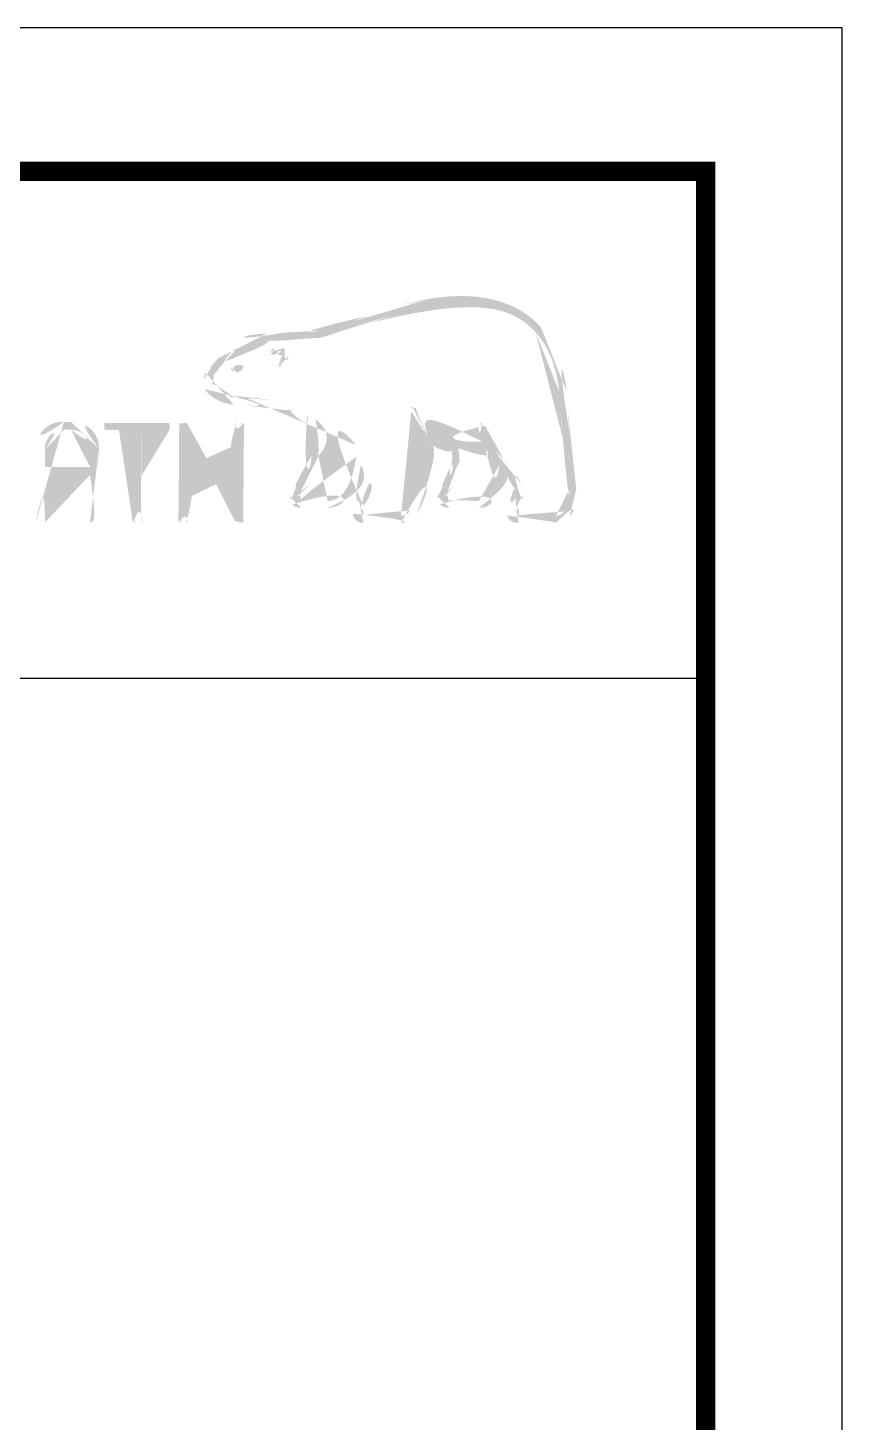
# Model space of a CAD drawing. Extents: x 16296660632 to 16296676586, y -37409619871 to -37409617240.
# Drawn here: x 16296676456 to 16296676585.5, y -37409617461.9 to -37409617240.1 of the extents above; entities that cross this region are included whole.
import ezdxf

# ---------------------------------------------------------------- set-up
doc = ezdxf.new("R2010")
doc.units = 0
doc.header["$LTSCALE"] = 10
doc.header["$MEASUREMENT"] = 0
doc.layers.get('0').update_dxf_attribs({"linetype": 'CONTINUOUS'})

msp = doc.modelspace()

# ---------------------------------------------------------------- hatches: boundary and pattern name
h = msp.add_hatch(color=5)
edge = h.paths.add_edge_path()
edge.add_spline(control_points=[(16296676537.640631, -37409617287.794647), (16296676532.82666, -37409617282.396851), (16296676525.330139, -37409617282.341682), (16296676519.87923, -37409617283.239998)], knot_values=[4, 4, 4, 4, 5, 5, 5, 5], degree=3, periodic=0)
edge.add_spline(control_points=[(16296676519.87923, -37409617283.239998), (16296676516.563749, -37409617283.789177), (16296676513.350361, -37409617284.887527), (16296676510.25131, -37409617285.936852)], knot_values=[5, 5, 5, 5, 6, 6, 6, 6], degree=3, periodic=0)
edge.add_spline(control_points=[(16296676510.25131, -37409617285.936852), (16296676507.674891, -37409617286.822853), (16296676504.98823, -37409617287.739532), (16296676502.30563, -37409617288.323402)], knot_values=[6, 6, 6, 6, 7, 7, 7, 7], degree=3, periodic=0)
edge.add_spline(control_points=[(16296676502.30563, -37409617288.323402), (16296676500.44784, -37409617288.715378), (16296676498.100071, -37409617288.72554), (16296676496.038099, -37409617288.735802)], knot_values=[7, 7, 7, 7, 8, 8, 8, 8], degree=3, periodic=0)
edge.add_spline(control_points=[(16296676496.038099, -37409617288.735802), (16296676496.038071, -37409617288.735802), (16296676494.065969, -37409617288.76844), (16296676494.065969, -37409617288.76844)], knot_values=[8.00001, 8.00001, 8.00001, 8.00001, 9, 9, 9, 9], degree=3, periodic=0)
edge.add_spline(control_points=[(16296676494.065969, -37409617288.76844), (16296676490.187059, -37409617288.862427), (16296676487.533051, -37409617290.203667), (16296676486.214199, -37409617292.753517)], knot_values=[9, 9, 9, 9, 10, 10, 10, 10], degree=3, periodic=0)
edge.add_spline(control_points=[(16296676486.214199, -37409617292.753517), (16296676486.214199, -37409617292.753517), (16296676486.14889, -37409617292.865807), (16296676486.14889, -37409617292.865807)], knot_values=[10.00001, 10.00001, 10.00001, 10.00001, 11, 11, 11, 11], degree=3, periodic=0)
edge.add_spline(control_points=[(16296676486.14889, -37409617292.865807), (16296676485.932489, -37409617293.235352), (16296676485.646669, -37409617293.557907), (16296676485.307779, -37409617293.872299)], knot_values=[11, 11, 11, 11, 12, 12, 12, 12], degree=3, periodic=0)
edge.add_spline(control_points=[(16296676485.307779, -37409617293.872299), (16296676484.952539, -37409617294.223457), (16296676484.58914, -37409617294.582771), (16296676484.336, -37409617295.042099)], knot_values=[12, 12, 12, 12, 13, 13, 13, 13], degree=3, periodic=0)
edge.add_spline(control_points=[(16296676484.336, -37409617295.042099), (16296676483.83378, -37409617295.913834), (16296676483.788851, -37409617296.797836), (16296676484.209431, -37409617297.604317)], knot_values=[13, 13, 13, 13, 14, 14, 14, 14], degree=3, periodic=0)
edge.add_spline(control_points=[(16296676484.209431, -37409617297.604317), (16296676485.042391, -37409617299.164017), (16296676487.386049, -37409617299.996933), (16296676488.786539, -37409617300.101067), (16296676488.786539, -37409617300.101067), (16296676490.873011, -37409617300.227654), (16296676490.873011, -37409617300.227654)], knot_values=[14, 14, 14, 14, 15, 15, 15, 16, 16, 16, 16], degree=3, periodic=0)
edge.add_spline(control_points=[(16296676490.873011, -37409617300.227654), (16296676493.08606, -37409617300.360382), (16296676495.850281, -37409617300.517517), (16296676497.4876, -37409617300.811523)], knot_values=[16, 16, 16, 16, 17, 17, 17, 17], degree=3, periodic=0)
edge.add_spline(control_points=[(16296676497.4876, -37409617300.811523), (16296676498.52879, -37409617300.997276), (16296676499.52915, -37409617301.319839), (16296676500.460079, -37409617301.742416)], knot_values=[17, 17, 17, 17, 18, 18, 18, 18], degree=3, periodic=0)
edge.add_spline(control_points=[(16296676500.460079, -37409617301.742416), (16296676500.509081, -37409617301.844566), (16296676501.33386, -37409617304.874207), (16296676501.1583, -37409617308.216217)], knot_values=[18, 18, 18, 18, 19, 19, 19, 19], degree=3, periodic=0)
edge.add_spline(control_points=[(16296676501.1583, -37409617308.216217), (16296676501.019461, -37409617311.264221), (16296676499.667959, -37409617312.319656), (16296676498.716619, -37409617313.097542)], knot_values=[19, 19, 19, 19, 20, 20, 20, 20], degree=3, periodic=0)
edge.add_spline(control_points=[(16296676498.716619, -37409617313.097542), (16296676498.704359, -37409617313.111794), (16296676497.76524, -37409617313.838638), (16296676497.703991, -37409617314.745064)], knot_values=[20, 20, 20, 20, 21, 21, 21, 21], degree=3, periodic=0)
edge.add_spline(control_points=[(16296676497.703991, -37409617314.745064), (16296676497.65501, -37409617315.230942), (16296676497.78566, -37409617315.671944), (16296676498.079639, -37409617315.97612)], knot_values=[21, 21, 21, 21, 22, 22, 22, 22], degree=3, periodic=0)
edge.add_spline(control_points=[(16296676498.079639, -37409617315.97612), (16296676498.40221, -37409617316.329262), (16296676498.87993, -37409617316.494621), (16296676499.50872, -37409617316.494621), (16296676499.50872, -37409617316.494621), (16296676503.714279, -37409617316.494621), (16296676503.714279, -37409617316.494621)], knot_values=[22, 22, 22, 22, 23, 23, 23, 24, 24, 24, 24], degree=3, periodic=0)
edge.add_spline(control_points=[(16296676503.714279, -37409617316.494621), (16296676507.164511, -37409617316.494621), (16296676508.626249, -37409617312.46669), (16296676508.989651, -37409617309.653442)], knot_values=[24, 24, 24, 24, 25, 25, 25, 25], degree=3, periodic=0)
edge.add_spline(control_points=[(16296676508.989651, -37409617309.653442), (16296676510.01042, -37409617311.668503), (16296676509.98591, -37409617313.944763), (16296676508.691589, -37409617315.386093)], knot_values=[25, 25, 25, 25, 26, 26, 26, 26], degree=3, periodic=0)
edge.add_spline(control_points=[(16296676508.691589, -37409617315.386093), (16296676508.691549, -37409617315.386093), (16296676507.568741, -37409617316.427277), (16296676507.695311, -37409617317.42556)], knot_values=[26.00001, 26.00001, 26.00001, 26.00001, 27, 27, 27, 27], degree=3, periodic=0)
edge.add_spline(control_points=[(16296676507.695311, -37409617317.42556), (16296676507.80146, -37409617318.479027), (16296676508.675261, -37409617318.89753), (16296676509.38162, -37409617318.89753), (16296676509.38162, -37409617318.89753), (16296676515.379669, -37409617318.89753), (16296676515.379669, -37409617318.89753)], knot_values=[27, 27, 27, 27, 28, 28, 28, 29, 29, 29, 29], degree=3, periodic=0)
edge.add_spline(control_points=[(16296676515.379669, -37409617318.89753), (16296676516.43718, -37409617318.89753), (16296676517.278299, -37409617318.415733), (16296676517.837669, -37409617317.499046)], knot_values=[29, 29, 29, 29, 30, 30, 30, 30], degree=3, periodic=0)
edge.add_spline(control_points=[(16296676517.837669, -37409617317.499046), (16296676520.28754, -37409617313.467056), (16296676520.410021, -37409617309.492157), (16296676519.87923, -37409617306.399193)], knot_values=[30, 30, 30, 30, 31, 31, 31, 31], degree=3, periodic=0)
edge.add_spline(control_points=[(16296676519.87923, -37409617306.399193), (16296676520.60602, -37409617306.546204), (16296676521.830931, -37409617306.770729), (16296676523.321251, -37409617306.932053)], knot_values=[31, 31, 31, 31, 32, 32, 32, 32], degree=3, periodic=0)
edge.add_spline(control_points=[(16296676523.321251, -37409617306.932053), (16296676523.415171, -37409617307.358742), (16296676523.582581, -37409617308.295883), (16296676523.582581, -37409617308.295883)], knot_values=[32, 32, 32, 32, 33, 33, 33, 33], degree=3, periodic=0)
edge.add_spline(control_points=[(16296676523.582581, -37409617308.295883), (16296676523.615219, -37409617308.657173), (16296676523.615219, -37409617308.977707), (16296676523.615219, -37409617309.279892)], knot_values=[33, 33, 33, 33, 34, 34, 34, 34], degree=3, periodic=0)
edge.add_spline(control_points=[(16296676523.615219, -37409617309.279892), (16296676523.615219, -37409617311.605164), (16296676522.58629, -37409617312.609558), (16296676522.00651, -37409617313.177147)], knot_values=[34, 34, 34, 34, 35, 35, 35, 35], degree=3, periodic=0)
edge.add_spline(control_points=[(16296676522.00651, -37409617313.177147), (16296676521.986071, -37409617313.181198), (16296676521.20212, -37409617313.979462), (16296676521.11231, -37409617314.651161)], knot_values=[35, 35, 35, 35, 36, 36, 36, 36], degree=3, periodic=0)
edge.add_spline(control_points=[(16296676521.11231, -37409617314.651161), (16296676521.11231, -37409617314.651161), (16296676520.944929, -37409617315.347321), (16296676521.54513, -37409617315.959747)], knot_values=[36.00001, 36.00001, 36.00001, 36.00001, 37, 37, 37, 37], degree=3, periodic=0)
edge.add_spline(control_points=[(16296676521.54513, -37409617315.959747), (16296676521.87991, -37409617316.308838), (16296676522.414829, -37409617316.494621), (16296676523.12118, -37409617316.494621), (16296676523.12118, -37409617316.494621), (16296676527.77183, -37409617316.494621), (16296676527.77183, -37409617316.494621)], knot_values=[37, 37, 37, 37, 38, 38, 38, 39, 39, 39, 39], degree=3, periodic=0)
edge.add_spline(control_points=[(16296676527.77183, -37409617316.494621), (16296676530.748381, -37409617316.494621), (16296676531.662991, -37409617312.817772), (16296676531.95697, -37409617310.927307)], knot_values=[39, 39, 39, 39, 40, 40, 40, 40], degree=3, periodic=0)
edge.add_spline(control_points=[(16296676531.95697, -37409617310.927307), (16296676532.49185, -37409617311.599022), (16296676533.09207, -37409617312.403374), (16296676533.455469, -37409617313.177147)], knot_values=[40, 40, 40, 40, 41, 41, 41, 41], degree=3, periodic=0)
edge.add_spline(control_points=[(16296676533.455469, -37409617313.177147), (16296676533.700451, -37409617313.699677), (16296676533.74128, -37409617314.283684), (16296676533.553471, -37409617314.83284)], knot_values=[41, 41, 41, 41, 42, 42, 42, 42], degree=3, periodic=0)
edge.add_spline(control_points=[(16296676533.553471, -37409617314.83284), (16296676533.25131, -37409617315.818863), (16296676532.00189, -37409617316.525291), (16296676532.25914, -37409617317.709358)], knot_values=[42, 42, 42, 42, 43, 43, 43, 43], degree=3, periodic=0)
edge.add_spline(control_points=[(16296676532.25914, -37409617317.709358), (16296676532.475531, -37409617318.621948), (16296676533.239059, -37409617318.89753), (16296676534.031179, -37409617318.89753), (16296676534.031179, -37409617318.89753), (16296676540.00066, -37409617318.89753), (16296676540.00066, -37409617318.89753)], knot_values=[43, 43, 43, 43, 44, 44, 44, 45, 45, 45, 45], degree=3, periodic=0)
edge.add_spline(control_points=[(16296676540.00066, -37409617318.89753), (16296676540.04966, -37409617318.89753), (16296676541.24597, -37409617318.911827), (16296676542.201429, -37409617317.89106)], knot_values=[45, 45, 45, 45, 46, 46, 46, 46], degree=3, periodic=0)
edge.add_spline(control_points=[(16296676542.201429, -37409617317.89106), (16296676543.099701, -37409617316.9254), (16296676543.44268, -37409617315.490196), (16296676543.238529, -37409617313.489479)], knot_values=[46, 46, 46, 46, 47, 47, 47, 47], degree=3, periodic=0)
edge.add_spline(control_points=[(16296676543.238529, -37409617313.489479), (16296676543.238529, -37409617313.489479), (16296676542.33617, -37409617305.676483), (16296676542.33617, -37409617305.676483)], knot_values=[0, 0, 0, 0, 1, 1, 1, 1], degree=3, periodic=0)
edge.add_spline(control_points=[(16296676542.33617, -37409617305.676483), (16296676542.00544, -37409617303.408371), (16296676541.95236, -37409617302.1875), (16296676541.895189, -37409617300.982986), (16296676541.895189, -37409617300.982986), (16296676541.678801, -37409617297.90023), (16296676541.678801, -37409617297.90023)], knot_values=[1, 1, 1, 1, 2, 2, 2, 3, 3, 3, 3], degree=3, periodic=0)
edge.add_spline(control_points=[(16296676541.678801, -37409617297.90023), (16296676541.22555, -37409617293.690651), (16296676539.857731, -37409617290.287376), (16296676537.640631, -37409617287.794647)], knot_values=[3, 3, 3, 3, 4, 4, 4, 4], degree=3, periodic=0)
edge = h.paths.add_edge_path(flags=16)
edge.add_spline(control_points=[(16296676502.55064, -37409617289.436081), (16296676505.310789, -37409617288.84201), (16296676508.01786, -37409617287.915062), (16296676510.62697, -37409617287.025047)], knot_values=[31, 31, 31, 31, 32, 32, 32, 32], degree=3, periodic=0)
edge.add_spline(control_points=[(16296676510.62697, -37409617287.025047), (16296676513.67293, -37409617285.979736), (16296676516.8414, -37409617284.901787), (16296676520.075211, -37409617284.358719)], knot_values=[32, 32, 32, 32, 33, 33, 33, 33], degree=3, periodic=0)
edge.add_spline(control_points=[(16296676520.075211, -37409617284.358719), (16296676525.24029, -37409617283.50943), (16296676532.32037, -37409617283.558441), (16296676536.76684, -37409617288.554077)], knot_values=[33, 33, 33, 33, 34, 34, 34, 34], degree=3, periodic=0)
edge.add_spline(control_points=[(16296676536.76684, -37409617288.554077), (16296676538.82881, -37409617290.867142), (16296676540.10272, -37409617294.056038), (16296676540.53145, -37409617298.02079), (16296676540.53145, -37409617298.02079), (16296676540.747841, -37409617301.038116), (16296676540.747841, -37409617301.038116)], knot_values=[34, 34, 34, 34, 35, 35, 35, 36, 36, 36, 36], degree=3, periodic=0)
edge.add_spline(control_points=[(16296676540.747841, -37409617301.038116), (16296676540.805, -37409617302.256897), (16296676540.87443, -37409617303.516518), (16296676541.197001, -37409617305.829712), (16296676541.197001, -37409617305.829712), (16296676542.091169, -37409617313.618134), (16296676542.091169, -37409617313.618134)], knot_values=[36, 36, 36, 36, 37, 37, 37, 38, 38, 38, 38], degree=3, periodic=0)
edge.add_spline(control_points=[(16296676542.091169, -37409617313.618134), (16296676542.24634, -37409617315.235031), (16296676541.993191, -37409617316.392593), (16296676541.37665, -37409617317.092812)], knot_values=[38, 38, 38, 38, 39, 39, 39, 39], degree=3, periodic=0)
edge.add_spline(control_points=[(16296676541.37665, -37409617317.092812), (16296676540.7887, -37409617317.750153), (16296676540.04966, -37409617317.758362), (16296676540.00066, -37409617317.758362), (16296676540.00066, -37409617317.758362), (16296676534.13324, -37409617317.758362), (16296676534.13324, -37409617317.758362)], knot_values=[0, 0, 0, 0, 1, 1, 1, 2, 2, 2, 2], degree=3, periodic=0)
edge.add_spline(control_points=[(16296676534.13324, -37409617317.758362), (16296676533.769859, -37409617317.758362), (16296676533.49222, -37409617317.60321), (16296676533.49222, -37409617317.18261)], knot_values=[2, 2, 2, 2, 3, 3, 3, 3], degree=3, periodic=0)
edge.add_spline(control_points=[(16296676533.49222, -37409617317.18261), (16296676533.49222, -37409617316.5681), (16296676534.276171, -37409617316.063904), (16296676534.57424, -37409617315.273758)], knot_values=[3, 3, 3, 3, 4, 4, 4, 4], degree=3, periodic=0)
edge.add_spline(control_points=[(16296676534.57424, -37409617315.273758), (16296676534.904961, -37409617314.426567), (16296676534.86821, -37409617313.503738), (16296676534.492571, -37409617312.68309)], knot_values=[4, 4, 4, 4, 5, 5, 5, 5], degree=3, periodic=0)
edge.add_spline(control_points=[(16296676534.492571, -37409617312.68309), (16296676533.790291, -37409617311.211143), (16296676532.749081, -37409617310.045403), (16296676531.74873, -37409617308.91848)], knot_values=[5, 5, 5, 5, 6, 6, 6, 6], degree=3, periodic=0)
edge.add_spline(control_points=[(16296676531.74873, -37409617308.91848), (16296676530.319651, -37409617307.319977), (16296676528.796671, -37409617305.784683), (16296676528.698681, -37409617303.585983)], knot_values=[6, 6, 6, 6, 7, 7, 7, 7], degree=3, periodic=0)
edge.add_spline(control_points=[(16296676528.698681, -37409617303.585983), (16296676528.670099, -37409617303.271606), (16296676528.535351, -37409617302.963257), (16296676528.21279, -37409617302.973557)], knot_values=[7, 7, 7, 7, 8, 8, 8, 8], degree=3, periodic=0)
edge.add_spline(control_points=[(16296676528.21279, -37409617302.973557), (16296676527.906561, -37409617302.987793), (16296676527.69017, -37409617303.271606), (16296676527.7024, -37409617303.677856)], knot_values=[8, 8, 8, 8, 9, 9, 9, 9], degree=3, periodic=0)
edge.add_spline(control_points=[(16296676527.7024, -37409617303.677856), (16296676527.77183, -37409617304.516899), (16296676527.9923, -37409617305.280434), (16296676528.278111, -37409617305.972504)], knot_values=[9, 9, 9, 9, 10, 10, 10, 10], degree=3, periodic=0)
edge.add_spline(control_points=[(16296676528.278111, -37409617305.972504), (16296676524.415529, -37409617306.139923), (16296676520.5366, -37409617305.374359), (16296676519.605659, -37409617305.18248)], knot_values=[10, 10, 10, 10, 11, 11, 11, 11], degree=3, periodic=0)
edge.add_spline(control_points=[(16296676519.605659, -37409617305.18248), (16296676518.92786, -37409617302.414093), (16296676517.813169, -37409617300.623703), (16296676517.80094, -37409617300.584938)], knot_values=[11, 11, 11, 11, 12, 12, 12, 12], degree=3, periodic=0)
edge.add_spline(control_points=[(16296676517.80094, -37409617300.584938), (16296676517.62536, -37409617300.305237), (16296676517.33136, -37409617300.213387), (16296676517.114981, -37409617300.346039)], knot_values=[12, 12, 12, 12, 13, 13, 13, 13], degree=3, periodic=0)
edge.add_spline(control_points=[(16296676517.114981, -37409617300.346039), (16296676516.88632, -37409617300.482826), (16296676516.8414, -37409617300.811523), (16296676517.00882, -37409617301.081017)], knot_values=[13, 13, 13, 13, 14, 14, 14, 14], degree=3, periodic=0)
edge.add_spline(control_points=[(16296676517.00882, -37409617301.081017), (16296676517.05372, -37409617301.160606), (16296676521.65127, -37409617308.977707), (16296676516.85774, -37409617316.92131)], knot_values=[14, 14, 14, 14, 15, 15, 15, 15], degree=3, periodic=0)
edge.add_spline(control_points=[(16296676516.85774, -37409617316.92131), (16296676516.51886, -37409617317.490891), (16296676516.037041, -37409617317.758362), (16296676515.379669, -37409617317.758362), (16296676515.379669, -37409617317.758362), (16296676509.4102, -37409617317.758362), (16296676509.4102, -37409617317.758362)], knot_values=[15, 15, 15, 15, 16, 16, 16, 17, 17, 17, 17], degree=3, periodic=0)
edge.add_spline(control_points=[(16296676509.4102, -37409617317.758362), (16296676509.165239, -37409617317.758362), (16296676508.801809, -37409617317.582787), (16296676508.801809, -37409617317.180603)], knot_values=[17, 17, 17, 17, 18, 18, 18, 18], degree=3, periodic=0)
edge.add_spline(control_points=[(16296676508.801809, -37409617317.180603), (16296676508.801809, -37409617316.76413), (16296676509.377529, -37409617316.151604), (16296676509.377529, -37409617316.151604)], knot_values=[18, 18, 18, 18, 19, 19, 19, 19], degree=3, periodic=0)
edge.add_spline(control_points=[(16296676509.377529, -37409617316.151604), (16296676511.774309, -37409617313.467056), (16296676510.565701, -37409617309.289993), (16296676508.250601, -37409617306.52578)], knot_values=[19, 19, 19, 19, 20, 20, 20, 20], degree=3, periodic=0)
edge.add_spline(control_points=[(16296676508.250601, -37409617306.52578), (16296676506.009001, -37409617303.859528), (16296676502.35463, -37409617300.507294), (16296676497.68359, -37409617299.674438)], knot_values=[20, 20, 20, 20, 21, 21, 21, 21], degree=3, periodic=0)
edge.add_spline(control_points=[(16296676497.68359, -37409617299.674438), (16296676495.997271, -37409617299.380386), (16296676493.18811, -37409617299.212936), (16296676490.930161, -37409617299.086403), (16296676490.930161, -37409617299.086403), (16296676488.87229, -37409617298.968018), (16296676488.87229, -37409617298.968018)], knot_values=[21, 21, 21, 21, 22, 22, 22, 23, 23, 23, 23], degree=3, periodic=0)
edge.add_spline(control_points=[(16296676488.87229, -37409617298.968018), (16296676487.72497, -37409617298.876167), (16296676485.83449, -37409617298.177994), (16296676485.23427, -37409617297.075432)], knot_values=[23, 23, 23, 23, 24, 24, 24, 24], degree=3, periodic=0)
edge.add_spline(control_points=[(16296676485.23427, -37409617297.075432), (16296676484.981119, -37409617296.616127), (16296676485.01379, -37409617296.134377), (16296676485.34454, -37409617295.619926)], knot_values=[24, 24, 24, 24, 25, 25, 25, 25], degree=3, periodic=0)
edge.add_spline(control_points=[(16296676485.34454, -37409617295.619926), (16296676485.53233, -37409617295.280983), (16296676485.83449, -37409617294.982933), (16296676486.136629, -37409617294.680763)], knot_values=[25, 25, 25, 25, 26, 26, 26, 26], degree=3, periodic=0)
edge.add_spline(control_points=[(16296676486.136629, -37409617294.680763), (16296676486.491871, -37409617294.307137), (16296676486.855249, -37409617293.935631), (16296676487.149229, -37409617293.431328)], knot_values=[26, 26, 26, 26, 27, 27, 27, 27], degree=3, periodic=0)
edge.add_spline(control_points=[(16296676487.149229, -37409617293.431328), (16296676487.149229, -37409617293.431328), (16296676487.23905, -37409617293.278252), (16296676487.23905, -37409617293.278252)], knot_values=[27.00001, 27.00001, 27.00001, 27.00001, 28, 28, 28, 28], degree=3, periodic=0)
edge.add_spline(control_points=[(16296676487.23905, -37409617293.278252), (16296676488.374161, -37409617291.122353), (16296676490.65661, -37409617289.999496), (16296676494.106791, -37409617289.905602)], knot_values=[28, 28, 28, 28, 29, 29, 29, 29], degree=3, periodic=0)
edge.add_spline(control_points=[(16296676494.106791, -37409617289.905602), (16296676494.10684, -37409617289.905602), (16296676496.038099, -37409617289.885208), (16296676496.038099, -37409617289.885208)], knot_values=[29.00001, 29.00001, 29.00001, 29.00001, 30, 30, 30, 30], degree=3, periodic=0)
edge.add_spline(control_points=[(16296676496.038099, -37409617289.885208), (16296676498.14496, -37409617289.870827), (16296676500.570299, -37409617289.862747), (16296676502.55064, -37409617289.436081)], knot_values=[30, 30, 30, 30, 31, 31, 31, 31], degree=3, periodic=0)
edge = h.paths.add_edge_path(flags=0)
edge.add_spline(control_points=[(16296676496.87105, -37409617291.048851), (16296676497.267099, -37409617291.351051), (16296676497.52844, -37409617291.791946), (16296676497.45904, -37409617292.326927)], knot_values=[8, 8, 8, 8, 9, 9, 9, 9], degree=3, periodic=0)
edge.add_spline(control_points=[(16296676497.45904, -37409617292.326927), (16296676497.38143, -37409617293.096519), (16296676496.715891, -37409617293.921303), (16296676496.213699, -37409617294.1744)], knot_values=[7, 7, 7, 7, 8, 8, 8, 8], degree=3, periodic=0)
edge.add_spline(control_points=[(16296676496.213699, -37409617294.1744), (16296676496.038099, -37409617294.243858), (16296676495.81352, -37409617294.203041), (16296676495.744129, -37409617294.03157)], knot_values=[6, 6, 6, 6, 7, 7, 7, 7], degree=3, periodic=0)
edge.add_spline(control_points=[(16296676495.744129, -37409617294.03157), (16296676495.658381, -37409617293.860107), (16296676495.764549, -37409617293.645691), (16296676495.93195, -37409617293.543587)], knot_values=[5, 5, 5, 5, 6, 6, 6, 6], degree=3, periodic=0)
edge.add_spline(control_points=[(16296676495.93195, -37409617293.543587), (16296676496.213699, -37409617293.372147), (16296676496.63423, -37409617292.816833), (16296676496.683241, -37409617292.341164)], knot_values=[4, 4, 4, 4, 5, 5, 5, 5], degree=3, periodic=0)
edge.add_spline(control_points=[(16296676496.683241, -37409617292.341164), (16296676496.715891, -37409617292.053307), (16296676496.63423, -37409617291.822594), (16296676496.401489, -37409617291.659317)], knot_values=[3, 3, 3, 3, 4, 4, 4, 4], degree=3, periodic=0)
edge.add_spline(control_points=[(16296676496.401489, -37409617291.659317), (16296676495.78496, -37409617291.224457), (16296676495.066339, -37409617292.075691), (16296676494.992849, -37409617292.137016)], knot_values=[2, 2, 2, 2, 3, 3, 3, 3], degree=3, periodic=0)
edge.add_spline(control_points=[(16296676494.992849, -37409617292.137016), (16296676494.8622, -37409617292.283974), (16296676494.63759, -37409617292.320717), (16296676494.51103, -37409617292.200287)], knot_values=[1, 1, 1, 1, 2, 2, 2, 2], degree=3, periodic=0)
edge.add_spline(control_points=[(16296676494.51103, -37409617292.200287), (16296676494.351789, -37409617292.075691), (16296676494.380381, -37409617291.843048), (16296676494.51103, -37409617291.689934)], knot_values=[0, 0, 0, 0, 1, 1, 1, 1], degree=3, periodic=0)
edge.add_spline(control_points=[(16296676494.51103, -37409617291.689934), (16296676494.89076, -37409617291.277527), (16296676495.93195, -37409617290.401672), (16296676496.87105, -37409617291.048851)], knot_values=[9, 9, 9, 9, 10, 10, 10, 10], degree=3, periodic=0)
edge = h.paths.add_edge_path(flags=16)
edge.add_spline(control_points=[(16296676502.236231, -37409617308.269287), (16296676502.35463, -37409617305.854111), (16296676501.99942, -37409617303.639076), (16296676501.734011, -37409617302.414093), (16296676501.734011, -37409617302.414093), (16296676505.486361, -37409617304.559776), (16296676508.22611, -37409617308.412117)], knot_values=[5, 5, 5, 5, 6, 6, 6, 7, 7, 7, 7], degree=3, periodic=0)
edge.add_spline(control_points=[(16296676508.22611, -37409617308.412117), (16296676508.01786, -37409617310.045403), (16296676507.103239, -37409617315.420822), (16296676503.714279, -37409617315.420822), (16296676503.714279, -37409617315.420822), (16296676499.50872, -37409617315.420822), (16296676499.50872, -37409617315.420822)], knot_values=[0, 0, 0, 0, 1, 1, 1, 2, 2, 2, 2], degree=3, periodic=0)
edge.add_spline(control_points=[(16296676499.50872, -37409617315.420822), (16296676499.18615, -37409617315.420822), (16296676498.830919, -37409617315.161537), (16296676498.830919, -37409617314.759323)], knot_values=[2, 2, 2, 2, 3, 3, 3, 3], degree=3, periodic=0)
edge.add_spline(control_points=[(16296676498.830919, -37409617314.759323), (16296676498.830919, -37409617314.353027), (16296676499.353559, -37409617313.946747), (16296676499.402571, -37409617313.930496)], knot_values=[3, 3, 3, 3, 4, 4, 4, 4], degree=3, periodic=0)
edge.add_spline(control_points=[(16296676499.402571, -37409617313.930496), (16296676500.460079, -37409617313.089333), (16296676502.06064, -37409617311.795029), (16296676502.236231, -37409617308.269287)], knot_values=[4, 4, 4, 4, 5, 5, 5, 5], degree=3, periodic=0)
edge = h.paths.add_edge_path(flags=0)
edge.add_spline(control_points=[(16296676490.423889, -37409617293.935631), (16296676490.423889, -37409617293.935631), (16296676490.558611, -37409617293.998909), (16296676490.362619, -37409617294.229553)], knot_values=[1.00001, 1.00001, 1.00001, 1.00001, 2, 2, 2, 2], degree=3, periodic=0)
edge.add_spline(control_points=[(16296676490.362619, -37409617294.229553), (16296676489.856319, -37409617294.940048), (16296676489.34186, -37409617295.097313), (16296676489.341829, -37409617295.097313)], knot_values=[2, 2, 2, 2, 2.99999, 2.99999, 2.99999, 2.99999], degree=3, periodic=0)
edge.add_spline(control_points=[(16296676489.341829, -37409617295.097313), (16296676489.341829, -37409617295.097313), (16296676488.96212, -37409617295.232033), (16296676488.745729, -37409617294.974739)], knot_values=[3.00001, 3.00001, 3.00001, 3.00001, 4, 4, 4, 4], degree=3, periodic=0)
edge.add_spline(control_points=[(16296676488.745729, -37409617294.974739), (16296676488.31699, -37409617294.468483), (16296676488.29249, -37409617294.180603), (16296676488.29249, -37409617294.180603), (16296676488.29249, -37409617294.180603), (16296676488.25576, -37409617293.964127), (16296676488.472151, -37409617293.915176)], knot_values=[4, 4, 4, 4, 5, 5, 5, 6, 6, 6, 6], degree=3, periodic=0)
edge.add_spline(control_points=[(16296676490.423889, -37409617293.935631), (16296676489.34186, -37409617293.517052), (16296676488.472179, -37409617293.915123), (16296676488.472151, -37409617293.915176)], knot_values=[0.00001, 0.00001, 0.00001, 0.00001, 1, 1, 1, 1], degree=3, periodic=0)
edge = h.paths.add_edge_path(flags=16)
edge.add_spline(control_points=[(16296676524.47677, -37409617307.021843), (16296676525.791519, -37409617307.11982), (16296676527.437, -37409617307.179047), (16296676528.84976, -37409617307.09333)], knot_values=[6, 6, 6, 6, 7, 7, 7, 7], degree=3, periodic=0)
edge.add_spline(control_points=[(16296676528.84976, -37409617307.09333), (16296676529.38871, -37409617307.938538), (16296676530.287001, -37409617309.00013), (16296676530.97703, -37409617309.796379)], knot_values=[7, 7, 7, 7, 8, 8, 8, 8], degree=3, periodic=0)
edge.add_spline(control_points=[(16296676530.97703, -37409617309.796379), (16296676530.96479, -37409617309.863693), (16296676530.601391, -37409617315.420822), (16296676527.77183, -37409617315.420822)], knot_values=[9, 9, 9, 9, 10, 10, 10, 10], degree=3, periodic=0)
edge.add_spline(control_points=[(16296676527.77183, -37409617315.420822), (16296676527.77183, -37409617315.420822), (16296676522.98645, -37409617315.420822), (16296676522.98645, -37409617315.420822)], knot_values=[0, 0, 0, 0, 1, 1, 1, 1], degree=3, periodic=0)
edge.add_spline(control_points=[(16296676522.98645, -37409617315.420822), (16296676522.61079, -37409617315.420822), (16296676522.329069, -37409617315.128777), (16296676522.329069, -37409617314.759323)], knot_values=[1, 1, 1, 1, 2, 2, 2, 2], degree=3, periodic=0)
edge.add_spline(control_points=[(16296676522.329069, -37409617314.759323), (16296676522.329069, -37409617314.402046), (16296676522.72921, -37409617313.965187), (16296676522.757799, -37409617313.946747)], knot_values=[2, 2, 2, 2, 3, 3, 3, 3], degree=3, periodic=0)
edge.add_spline(control_points=[(16296676522.757799, -37409617313.946747), (16296676523.741819, -37409617313.001534), (16296676524.72991, -37409617311.711327), (16296676524.72991, -37409617309.300247)], knot_values=[3, 3, 3, 3, 4, 4, 4, 4], degree=3, periodic=0)
edge.add_spline(control_points=[(16296676524.72991, -37409617309.300247), (16296676524.72991, -37409617308.953163), (16296676524.709511, -37409617308.575493), (16296676524.6605, -37409617308.18354)], knot_values=[4, 4, 4, 4, 5, 5, 5, 5], degree=3, periodic=0)
edge.add_spline(control_points=[(16296676524.6605, -37409617308.18354), (16296676524.6605, -37409617308.18354), (16296676524.53393, -37409617307.485329), (16296676524.47677, -37409617307.021843)], knot_values=[5.00001, 5.00001, 5.00001, 5.00001, 6, 6, 6, 6], degree=3, periodic=0)
at = {"lineweight": 0}
h = msp.add_hatch(color=5, dxfattribs=at)
edge = h.paths.add_edge_path()
edge.add_line((16296676462.88553, -37409617302.824509), (16296676461.7831, -37409617302.824509))
edge.add_arc((16296676461.52527, -37409617307.040497), 4.223931, 86.50064527, 180.93788351)
edge.add_line((16296676457.30191, -37409617307.10968), (16296676457.30191, -37409617318.807732))
edge.add_spline(control_points=[(16296676457.30191, -37409617318.807693), (16296676457.55105, -37409617318.807693), (16296676458.226431, -37409617318.807693), (16296676458.75141, -37409617318.807693)], knot_values=[6.1263718124, 6.1263718124, 6.1263718124, 6.1263718124, 6.6318208566, 6.6318208566, 6.6318208566, 6.6318208566], degree=3, periodic=0)
edge.add_spline(control_points=[(16296676458.75141, -37409617318.807693), (16296676458.75141, -37409617316.810944), (16296676458.75141, -37409617311.270264), (16296676458.75141, -37409617311.270264)], knot_values=[8.1801942124, 8.1801942124, 8.1801942124, 8.1801942124, 9, 9, 9, 9], degree=3, periodic=0)
edge.add_line((16296676458.75141, -37409617311.270264), (16296676465.917219, -37409617311.270264))
edge.add_spline(control_points=[(16296676465.91721, -37409617311.270264), (16296676465.91721, -37409617311.270264), (16296676465.91721, -37409617316.810944), (16296676465.91721, -37409617318.807693)], knot_values=[8.1801942124, 8.1801942124, 8.1801942124, 8.1801942124, 9, 9, 9, 9], degree=3, periodic=0)
edge.add_spline(control_points=[(16296676465.91721, -37409617318.807693), (16296676466.4422, -37409617318.807693), (16296676467.117559, -37409617318.807693), (16296676467.366699, -37409617318.807693)], knot_values=[6.1263718124, 6.1263718124, 6.1263718124, 6.1263718124, 6.6318208566, 6.6318208566, 6.6318208566, 6.6318208566], degree=3, periodic=0)
edge.add_line((16296676467.366699, -37409617318.807693), (16296676467.366699, -37409617307.109627))
edge.add_arc((16296676463.143339, -37409617307.040497), 4.223931, 359.06211649, 453.49935473)
h.paths.add_polyline_path([(16296676461.7831, -37409617304.084137), (16296676462.88553, -37409617304.084137, -0.4360079567), (16296676465.91721, -37409617307.187263), (16296676465.91721, -37409617309.996391), (16296676458.75141, -37409617309.996391), (16296676458.75141, -37409617307.187263, -0.4360079567)], flags=16)
h = msp.add_hatch(color=5)
edge = h.paths.add_edge_path()
edge.add_spline(control_points=[(16296676478.578831, -37409617304.061623), (16296676478.578831, -37409617304.0616), (16296676478.578831, -37409617303.089851), (16296676478.578831, -37409617303.089851)], knot_values=[13.00001, 13.00001, 13.00001, 13.00001, 14, 14, 14, 14], degree=3, periodic=0)
edge.add_spline(control_points=[(16296676478.578831, -37409617303.089851), (16296676478.562531, -37409617303.010292), (16296676478.562531, -37409617302.991837), (16296676478.444111, -37409617302.977577)], knot_values=[14, 14, 14, 14, 15, 15, 15, 15], degree=3, periodic=0)
edge.add_spline(control_points=[(16296676478.444111, -37409617302.977577), (16296676478.444111, -37409617302.977577), (16296676468.35482, -37409617302.977577), (16296676468.35482, -37409617302.977577)], knot_values=[0, 0, 0, 0, 1, 1, 1, 1], degree=3, periodic=0)
edge.add_spline(control_points=[(16296676468.35482, -37409617302.977577), (16296676468.24048, -37409617302.985703), (16296676468.199659, -37409617303.055183), (16296676468.199659, -37409617303.089851)], knot_values=[1, 1, 1, 1, 2, 2, 2, 2], degree=3, periodic=0)
edge.add_spline(control_points=[(16296676468.199659, -37409617303.089851), (16296676468.199659, -37409617303.089851), (16296676468.199659, -37409617304.061623), (16296676468.199659, -37409617304.061623)], knot_values=[2.00001, 2.00001, 2.00001, 2.00001, 3, 3, 3, 3], degree=3, periodic=0)
edge.add_spline(control_points=[(16296676468.199659, -37409617304.061623), (16296676468.199659, -37409617304.096336), (16296676468.199659, -37409617304.075943), (16296676468.220079, -37409617304.096336)], knot_values=[3, 3, 3, 3, 4, 4, 4, 4], degree=3, periodic=0)
edge.add_spline(control_points=[(16296676468.220079, -37409617304.096336), (16296676468.220079, -37409617304.104523), (16296676468.281309, -37409617304.13311), (16296676468.35482, -37409617304.120827), (16296676468.35482, -37409617304.120827), (16296676469.43784, -37409617304.120827), (16296676470.520889, -37409617304.120827)], knot_values=[4, 4, 4, 4, 5, 5, 5, 5.5, 5.5, 5.5, 5.5], degree=3, periodic=0)
edge.add_spline(control_points=[(16296676470.520889, -37409617304.120827), (16296676471.60391, -37409617304.120827), (16296676472.68696, -37409617304.120827), (16296676472.68696, -37409617304.120827), (16296676472.68696, -37409617304.120827), (16296676472.68696, -37409617318.646393), (16296676472.68696, -37409617318.646393)], knot_values=[5.5, 5.5, 5.5, 5.5, 6, 6, 6, 7, 7, 7, 7], degree=3, periodic=0)
edge.add_spline(control_points=[(16296676472.68696, -37409617318.646393), (16296676472.68696, -37409617318.764793), (16296676472.74823, -37409617318.807693), (16296676472.805361, -37409617318.807693)], knot_values=[7, 7, 7, 7, 8, 8, 8, 8], degree=3, periodic=0)
edge.add_spline(control_points=[(16296676472.805361, -37409617318.807693), (16296676472.80541, -37409617318.807693), (16296676474.00172, -37409617318.807693), (16296676474.00172, -37409617318.807693)], knot_values=[8.00001, 8.00001, 8.00001, 8.00001, 9, 9, 9, 9], degree=3, periodic=0)
edge.add_spline(control_points=[(16296676474.00172, -37409617318.807693), (16296676474.05479, -37409617318.807693), (16296676474.111959, -37409617318.744392), (16296676474.111959, -37409617318.646393), (16296676474.111959, -37409617318.646393), (16296676474.111959, -37409617315.01503), (16296676474.111959, -37409617311.383636)], knot_values=[9, 9, 9, 9, 10, 10, 10, 10.5, 10.5, 10.5, 10.5], degree=3, periodic=0)
edge.add_spline(control_points=[(16296676474.111959, -37409617311.383636), (16296676474.111959, -37409617307.752258), (16296676474.111959, -37409617304.120827), (16296676474.111959, -37409617304.120827), (16296676474.111959, -37409617304.120827), (16296676478.444111, -37409617304.120827), (16296676478.444111, -37409617304.120827)], knot_values=[10.5, 10.5, 10.5, 10.5, 11, 11, 11, 12, 12, 12, 12], degree=3, periodic=0)
edge.add_spline(control_points=[(16296676478.444111, -37409617304.120827), (16296676478.603359, -37409617304.104523), (16296676478.562531, -37409617304.096336), (16296676478.578831, -37409617304.061623)], knot_values=[12, 12, 12, 12, 13, 13, 13, 13], degree=3, periodic=0)
h = msp.add_hatch(color=5)
edge = h.paths.add_edge_path()
edge.add_spline(control_points=[(16296676490.2973, -37409617318.807693), (16296676490.362619, -37409617318.807693), (16296676490.444281, -37409617318.730133), (16296676490.444281, -37409617318.646393), (16296676490.444281, -37409617318.646393), (16296676490.444281, -37409617303.143013), (16296676490.444281, -37409617303.143013)], knot_values=[17, 17, 17, 17, 18, 18, 18, 19, 19, 19, 19], degree=3, periodic=0)
edge.add_spline(control_points=[(16296676490.444281, -37409617303.143013), (16296676490.444281, -37409617303.051064), (16296676490.362619, -37409617302.977577), (16296676490.2973, -37409617302.977577)], knot_values=[19, 19, 19, 19, 20, 20, 20, 20], degree=3, periodic=0)
edge.add_spline(control_points=[(16296676490.2973, -37409617302.977577), (16296676490.29726, -37409617302.977577), (16296676489.16629, -37409617302.977577), (16296676489.16629, -37409617302.977577)], knot_values=[0.00001, 0.00001, 0.00001, 0.00001, 1, 1, 1, 1], degree=3, periodic=0)
edge.add_spline(control_points=[(16296676489.16629, -37409617302.977577), (16296676489.096861, -37409617302.977577), (16296676488.99888, -37409617303.051064), (16296676488.99888, -37409617303.143013), (16296676488.99888, -37409617303.143013), (16296676488.99888, -37409617304.847687), (16296676488.99888, -37409617306.552338)], knot_values=[1, 1, 1, 1, 2, 2, 2, 2.5, 2.5, 2.5, 2.5], degree=3, periodic=0)
edge.add_spline(control_points=[(16296676488.99888, -37409617306.552338), (16296676488.99888, -37409617308.257027), (16296676488.99888, -37409617309.961731), (16296676488.99888, -37409617309.961731), (16296676488.99888, -37409617309.961731), (16296676487.095131, -37409617309.961731), (16296676485.191401, -37409617309.961731)], knot_values=[2.5, 2.5, 2.5, 2.5, 3, 3, 3, 3.5, 3.5, 3.5, 3.5], degree=3, periodic=0)
edge.add_spline(control_points=[(16296676485.191401, -37409617309.961731), (16296676483.28768, -37409617309.961731), (16296676481.383921, -37409617309.961731), (16296676481.383921, -37409617309.961731), (16296676481.383921, -37409617309.961731), (16296676481.383921, -37409617303.143013), (16296676481.383921, -37409617303.143013)], knot_values=[3.5, 3.5, 3.5, 3.5, 4, 4, 4, 5, 5, 5, 5], degree=3, periodic=0)
edge.add_spline(control_points=[(16296676481.383921, -37409617303.143013), (16296676481.383921, -37409617303.055183), (16296676481.298189, -37409617302.977577), (16296676481.22061, -37409617302.977577)], knot_values=[5, 5, 5, 5, 6, 6, 6, 6], degree=3, periodic=0)
edge.add_spline(control_points=[(16296676481.22061, -37409617302.977577), (16296676481.2206, -37409617302.977577), (16296676480.10183, -37409617302.977577), (16296676480.10183, -37409617302.977577)], knot_values=[6.00001, 6.00001, 6.00001, 6.00001, 7, 7, 7, 7], degree=3, periodic=0)
edge.add_spline(control_points=[(16296676480.10183, -37409617302.977577), (16296676480.02426, -37409617302.977577), (16296676479.934429, -37409617303.051064), (16296676479.934429, -37409617303.143013), (16296676479.934429, -37409617303.143013), (16296676479.934429, -37409617318.646393), (16296676479.934429, -37409617318.646393)], knot_values=[7, 7, 7, 7, 8, 8, 8, 9, 9, 9, 9], degree=3, periodic=0)
edge.add_spline(control_points=[(16296676479.934429, -37409617318.646393), (16296676479.934429, -37409617318.730133), (16296676480.02426, -37409617318.807693), (16296676480.10183, -37409617318.807693)], knot_values=[9, 9, 9, 9, 10, 10, 10, 10], degree=3, periodic=0)
edge.add_spline(control_points=[(16296676480.10183, -37409617318.807693), (16296676480.101851, -37409617318.807693), (16296676481.22061, -37409617318.807693), (16296676481.22061, -37409617318.807693)], knot_values=[10.00001, 10.00001, 10.00001, 10.00001, 11, 11, 11, 11], degree=3, periodic=0)
edge.add_spline(control_points=[(16296676481.22061, -37409617318.807693), (16296676481.298189, -37409617318.807693), (16296676481.383921, -37409617318.730133), (16296676481.383921, -37409617318.646393), (16296676481.383921, -37409617318.646393), (16296676481.383921, -37409617316.802452), (16296676481.383921, -37409617314.958366)], knot_values=[11, 11, 11, 11, 12, 12, 12, 12.5, 12.5, 12.5, 12.5], degree=3, periodic=0)
edge.add_spline(control_points=[(16296676481.383921, -37409617314.958366), (16296676481.383921, -37409617313.114342), (16296676481.383921, -37409617311.270264), (16296676481.383921, -37409617311.270264), (16296676481.383921, -37409617311.270264), (16296676483.28768, -37409617311.270264), (16296676485.191401, -37409617311.270264)], knot_values=[12.5, 12.5, 12.5, 12.5, 13, 13, 13, 13.5, 13.5, 13.5, 13.5], degree=3, periodic=0)
edge.add_spline(control_points=[(16296676485.191401, -37409617311.270264), (16296676487.095131, -37409617311.270264), (16296676488.99888, -37409617311.270264), (16296676488.99888, -37409617311.270264), (16296676488.99888, -37409617311.270264), (16296676488.99888, -37409617318.646393), (16296676488.99888, -37409617318.646393)], knot_values=[13.5, 13.5, 13.5, 13.5, 14, 14, 14, 15, 15, 15, 15], degree=3, periodic=0)
edge.add_spline(control_points=[(16296676488.99888, -37409617318.646393), (16296676488.99888, -37409617318.730133), (16296676489.096861, -37409617318.807693), (16296676489.16629, -37409617318.807693)], knot_values=[15, 15, 15, 15, 16, 16, 16, 16], degree=3, periodic=0)
edge.add_spline(control_points=[(16296676489.16629, -37409617318.807693), (16296676489.166309, -37409617318.807693), (16296676490.2973, -37409617318.807693), (16296676490.2973, -37409617318.807693)], knot_values=[16.00001, 16.00001, 16.00001, 16.00001, 17, 17, 17, 17], degree=3, periodic=0)

# ---------------------------------------------------------------- linework, layer by layer
at = {"color": 5, "ltscale": 40}
msp.add_line((16296676563.8286, -37409617343.650093), (16296676349.58304, -37409617343.650093), dxfattribs=at)
at = {"ltscale": 0.5}
msp.add_lwpolyline([(16296675244.97624, -37409618222.388077), (16296676585.51544, -37409618222.388077), (16296676585.51544, -37409617240.149673), (16296675244.97624, -37409617240.149673)], close=True, dxfattribs=at)
at = {"color": 5, "linetype": 'ByBlock', "lineweight": 200, "const_width": 3.0888}
msp.add_lwpolyline([(16296675266.532339, -37409618180.329514), (16296676563.828329, -37409618180.329514), (16296676563.828329, -37409617262.95591), (16296675266.532339, -37409617262.95591)], close=True, dxfattribs=at)

doc.saveas('drawing.dxf')
